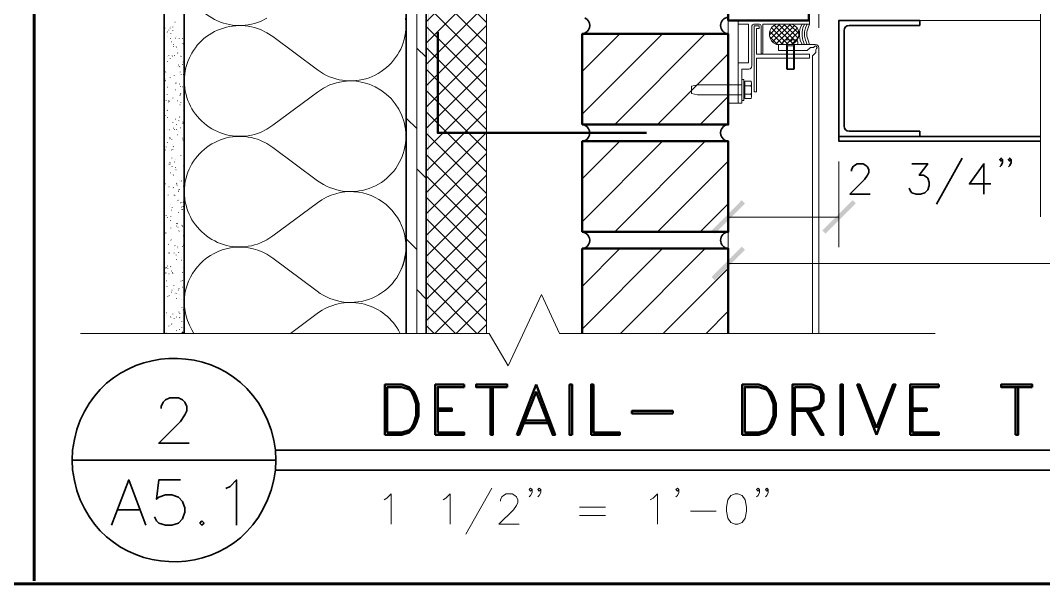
# Model space of a CAD drawing. Header units: inches. Extents: x 5 to 516, y -193 to 129.
# Drawn here: x 22.012 to 26.246, y -170.781 to -168.405 of the extents above; entities that cross this region are included whole.
import ezdxf

# ---------------------------------------------------------------- set-up
doc = ezdxf.new("R2010")
doc.units = ezdxf.units.IN
doc.header["$MEASUREMENT"] = 0
doc.layers.add('PDF7_Geometry', color=7, linetype='Continuous')
doc.layers.add('PDF7_Solid Fills', color=7, linetype='Continuous')

msp = doc.modelspace()

# ---------------------------------------------------------------- hatches: boundary and pattern name
at = {"layer": 'PDF7_Solid Fills', "transparency": 33554559}
for points in [[(23.7002179, -169.7002277), (23.7024401, -169.7002277), (23.70244, -166.3524497), (23.7002179, -166.3524497)], [(25.0102178, -169.1624492), (24.9968845, -169.1491158), (24.8724406, -169.2746719), (24.8857734, -169.2880047)], [(25.3302184, -169.2746725), (25.3435517, -169.2880058), (25.4691068, -169.1624497), (25.455774, -169.1491169)], [(25.0102178, -169.3546715), (24.9968845, -169.3413382), (24.8724406, -169.4668943), (24.8857734, -169.4802271)], [(22.6824408, -169.7002277), (22.6835519, -169.7002277), (22.6891061, -169.7002277), (22.6891061, -169.6980055), (22.6857729, -169.6968944), (22.6824408, -169.6980055)]]:
    msp.add_hatch(color=256, dxfattribs=at).paths.add_polyline_path(points)

# ---------------------------------------------------------------- linework, layer by layer
at = {"layer": 'PDF7_Geometry', "lineweight": 60}
msp.add_lwpolyline([(22.0691052, -170.7246712), (22.0691052, -163.1857816)], dxfattribs=at)
at = {"layer": 'PDF7_Geometry', "lineweight": 35}
for points in [[(22.6068838, -166.3524491), (22.6068838, -169.7002271)], [(22.6902171, -169.7002277), (22.6902171, -166.3524497)], [(23.607996, -166.3524491), (23.607996, -169.7002271)], [(23.6913294, -169.7002277), (23.6913294, -166.3524497)], [(26.2324402, -168.9046728), (25.3991068, -168.9046728), (25.3991068, -168.4046728), (25.7335512, -168.4046728), (25.7335512, -168.4257839)], [(25.4413295, -168.4257819), (25.4335517, -168.426893), (25.4268851, -168.4313375), (25.4224406, -168.4380041), (25.4202184, -168.446893)], [(25.7335523, -168.4257819), (25.4413301, -168.4257819)], [(24.3368847, -168.4602283), (24.3479958, -168.456895)], [(25.4202181, -168.4468933), (25.4202181, -168.8424489)], [(24.3479958, -168.8380061), (24.3368847, -168.8357839)], [(24.9413295, -168.8357822), (24.9302184, -168.8380044)], [(25.4202181, -168.8424486), (25.4224404, -168.8502264), (25.4268848, -168.856893), (25.4335515, -168.8613375), (25.4413293, -168.8635597)], [(25.7335523, -168.8846711), (25.7335523, -168.86356), (25.4413301, -168.86356)], [(24.3368847, -168.9046728), (24.3479958, -168.9024506)], [(24.9302184, -168.9024489), (24.9413295, -168.9046711)], [(26.2324402, -168.8846714), (25.3991068, -168.8846714)], [(25.9091075, -168.9746711), (25.8024408, -169.1646711)], [(26.0757742, -168.9802276), (26.0702186, -168.9868942), (26.0646631, -168.9802276), (26.0702186, -168.974672), (26.0757742, -168.9802276), (26.0757742, -168.9924498), (26.0702186, -169.004672), (26.0646631, -169.0102276)], [(26.1113283, -168.9802276), (26.1057728, -168.9868942), (26.1002172, -168.9802276), (26.1057728, -168.974672), (26.1113283, -168.9802276), (26.1113283, -168.9924498), (26.1057728, -169.004672), (26.1002172, -169.0102276)], [(25.451328, -169.0280045), (25.451328, -169.022449), (25.4568835, -169.0102268), (25.4635502, -169.0046712), (25.4746613, -168.9980045), (25.4991058, -168.9980045), (25.5102169, -169.0046712), (25.5168835, -169.0102268), (25.5224391, -169.022449), (25.5224391, -169.0346712), (25.5168835, -169.0457823), (25.5046613, -169.0635601), (25.4446613, -169.1235601), (25.5279947, -169.1235601)], [(25.701328, -168.9980046), (25.7668836, -168.9980046), (25.731328, -169.0457824), (25.7491058, -169.0457824), (25.7602169, -169.0524491), (25.7668836, -169.0580046), (25.7724391, -169.0757824), (25.7724391, -169.0880046), (25.7668836, -169.1057824), (25.7546613, -169.1180046), (25.7368836, -169.1235602), (25.7191058, -169.1235602), (25.701328, -169.1180046), (25.6946613, -169.111338), (25.6891058, -169.0991157)], [(25.9991073, -169.1235602), (25.9991073, -168.9980046), (25.9391073, -169.081338), (26.0279961, -169.081338)], [(24.3479958, -169.2835617), (24.3368847, -169.2802284)], [(24.3368847, -169.3491173), (24.3479958, -169.3468951)], [(22.5946632, -170.0113375), (22.5946632, -170.0024486), (22.6035521, -169.9846708), (22.612441, -169.9757819), (22.6302187, -169.966893), (22.6657743, -169.966893), (22.6835521, -169.9757819), (22.692441, -169.9846708), (22.7013298, -170.0024486), (22.7013298, -170.0202264), (22.692441, -170.0380042), (22.6746632, -170.0646708), (22.5846632, -170.1546708), (22.7102187, -170.1546708)], [(23.0613275, -170.3068934), (23.0679942, -170.2657823), (23.0691053, -170.2246712), (23.0679942, -170.1835601), (23.0613275, -170.142449)], [(22.2279942, -170.1835601), (22.2257719, -170.2246712), (22.2279942, -170.2657823)], [(23.0679954, -170.1835606), (29.7246624, -170.1835606)], [(23.0691053, -170.2246712), (22.2257719, -170.2246712)], [(22.3891058, -170.4946704), (22.4602169, -170.3068926), (22.531328, -170.4946704)], [(22.6746622, -170.3068946), (22.5846622, -170.3068946), (22.5757733, -170.3868946), (22.5846622, -170.3780057), (22.61244, -170.3691168), (22.6391066, -170.3691168), (22.6657733, -170.3780057), (22.6835511, -170.3957835), (22.69244, -170.4224502), (22.69244, -170.440228), (22.6835511, -170.4680057), (22.6657733, -170.4857835), (22.6391066, -170.4946724), (22.61244, -170.4946724), (22.5846622, -170.4857835), (22.5757733, -170.4768946), (22.5668844, -170.4591168)], [(22.8624402, -170.3424487), (22.880218, -170.3335598), (22.9068847, -170.3068932), (22.9068847, -170.494671)], [(23.0679954, -170.266894), (29.7246624, -170.266894)], [(22.4157714, -170.4313385), (22.5046603, -170.4313385)]]:
    msp.add_lwpolyline(points, dxfattribs=at)
at = {"layer": 'PDF7_Geometry', "lineweight": 15}
for points in [[(23.6102182, -169.7002277), (23.6102182, -166.3524497)], [(23.6524387, -169.7002277), (23.6524387, -166.3524497)], [(23.6902172, -166.3524491), (23.6913283, -169.7002271)], [(23.9413294, -169.7002277), (23.9413294, -166.3524497)], [(26.2335524, -166.7080038), (26.2335524, -167.8524483), (26.100219, -167.9602262), (26.3213301, -168.0624483), (26.2335524, -168.1446706), (26.2335524, -169.2180039)], [(25.3157734, -168.4357826), (25.3157734, -167.8368937)], [(23.6913294, -168.410227), (23.9413294, -168.160227)], [(23.9413294, -168.4135613), (23.6913294, -168.1635613)], [(23.6913294, -168.4991168), (23.9413294, -168.2480056)], [(23.9413294, -168.5024488), (23.6913294, -168.2524488)], [(23.6913294, -168.5868944), (23.9413294, -168.3368944)], [(23.9413294, -168.5902264), (23.6913294, -168.3402264)], [(22.6091082, -168.424672), (22.607997, -168.424672)], [(22.611328, -168.4368948), (22.6102169, -168.4368948)], [(22.6268852, -168.4435612), (22.6268852, -168.4446723)], [(22.6313295, -168.4302262), (22.6313295, -168.4291151)], [(22.6324417, -168.4357826), (22.6313306, -168.4368937)], [(22.6435501, -168.4313384), (22.6435501, -168.4324495)], [(22.6524386, -168.4113369), (22.6513275, -168.4113369)], [(22.6891072, -168.4268941), (22.6891072, -168.425783)], [(23.6913294, -168.6757819), (23.9413294, -168.4257819)], [(23.9413294, -168.6791162), (23.6913294, -168.4291162)], [(25.0968832, -168.4046728), (24.9824388, -168.4046728), (24.9824388, -168.4202283), (25.024661, -168.4202283), (25.024661, -168.5802283), (24.9824388, -168.5802283), (24.9824388, -168.746895), (24.9979943, -168.746895), (24.9979943, -168.606895), (25.0257721, -168.606895), (25.0324388, -168.6046728), (25.0379944, -168.5991172), (25.0391055, -168.5913395), (25.0391055, -168.426895)], [(25.0702175, -168.4202277), (25.0468841, -168.4202277), (25.0413286, -168.4224499), (25.0391064, -168.4268944)], [(25.0968841, -168.4046719), (25.2779952, -168.4046719), (25.2779952, -168.4202274), (25.0846618, -168.4202274), (25.0846618, -168.5391163), (25.0835507, -168.5424497), (25.0802174, -168.5435608), (25.0779952, -168.5424497), (25.0768841, -168.5391163), (25.0768841, -168.4268941), (25.0746618, -168.4213385), (25.0702174, -168.4202274)], [(25.1546632, -168.4202277), (25.1113299, -168.463561)], [(25.1768845, -168.4202277), (25.1157734, -168.4813388)], [(25.1891074, -168.503561), (25.1202185, -168.4346721)], [(25.1991058, -168.4202277), (25.1246614, -168.493561)], [(25.1291067, -168.4257833), (25.1402178, -168.4202277)], [(25.2091066, -168.5013389), (25.1313288, -168.4246722)], [(25.214663, -168.4257819), (25.1379963, -168.5024486)], [(25.2046623, -168.4202277), (25.2157734, -168.4257833), (25.2257734, -168.4357833), (25.231329, -168.4480055), (25.2335512, -168.4613388), (25.231329, -168.4746721), (25.2257734, -168.4868944), (25.2157734, -168.4968944), (25.2046623, -168.503561), (25.1402178, -168.503561)], [(25.1402182, -168.4202277), (25.2046627, -168.4202277)], [(25.2213294, -168.4913382), (25.1491072, -168.4202271)], [(25.2257737, -168.4368948), (25.159107, -168.5035615)], [(25.2302179, -168.4780054), (25.1713291, -168.4202276)], [(25.2335523, -168.4591161), (25.1935523, -168.4202272)], [(25.2468851, -168.503561), (25.2391073, -168.4868944), (25.235774, -168.4702277), (25.235774, -168.4524499), (25.2391073, -168.4357833), (25.2468851, -168.4202277)], [(25.2568835, -168.503561), (25.2502169, -168.4868944), (25.2468835, -168.4702277), (25.2468835, -168.4524499), (25.2502169, -168.4357833), (25.2568835, -168.4202277)], [(25.2679942, -168.503561), (25.2602164, -168.4868944), (25.2568831, -168.4702277), (25.2568831, -168.4524499), (25.2602164, -168.4357833), (25.2679942, -168.4202277)], [(25.2779949, -168.503561), (25.2713282, -168.4868944), (25.2668838, -168.4702277), (25.2668838, -168.4524499), (25.2713282, -168.4357833), (25.2779949, -168.4202277)], [(25.7335523, -168.4046728), (26.2324413, -168.4046728)], [(22.6202166, -168.4535597), (22.6191054, -168.4524486)], [(22.622441, -168.4702268), (22.622441, -168.4691157)], [(22.6335494, -168.4791153), (22.6324382, -168.4791153)], [(22.6346615, -168.4602283), (22.6346615, -168.4591172)], [(22.6424379, -168.4457833), (22.6424379, -168.4446722)], [(22.654663, -168.4780054), (22.6535519, -168.4780054)], [(22.6568829, -168.4691169), (22.6568829, -168.470228)], [(22.6691057, -168.4791153), (22.6691057, -168.4780042)], [(22.6824408, -168.4791153), (22.6824408, -168.4780042)], [(24.3368847, -168.6157821), (24.4924403, -168.4602265)], [(24.3368847, -168.7924495), (24.669107, -168.4602272)], [(24.4713294, -168.8357822), (24.8457738, -168.4602266)], [(25.1668838, -168.503561), (25.1124393, -168.4491166)], [(25.1446625, -168.503561), (25.1124402, -168.4713388)], [(25.2324401, -168.4524497), (25.181329, -168.5035609)], [(25.2313279, -168.4757833), (25.2035501, -168.503561)], [(22.607996, -168.5080053), (22.6068849, -168.5080053)], [(22.6368859, -168.4935603), (22.6357748, -168.4935603)], [(22.6457722, -168.503561), (22.6446611, -168.503561)], [(22.6457722, -168.5124496), (22.6457722, -168.5113385)], [(22.6579951, -168.5135595), (22.656884, -168.5146706)], [(22.6613294, -168.5268946), (22.6613294, -168.5257834)], [(22.6857728, -168.5002267), (22.6846617, -168.5013378)], [(22.6891072, -168.5113374), (22.6891072, -168.5102263)], [(23.6913294, -168.5568945), (23.6524405, -168.5191167)], [(23.6913294, -168.7635595), (23.9413294, -168.5135595)], [(23.9413294, -168.7680038), (23.6913294, -168.5168927)], [(25.1491067, -168.503561), (25.1491067, -168.5291166)], [(25.3002185, -168.503561), (25.1491074, -168.503561)], [(25.214663, -168.5091152), (25.1824408, -168.5091152)], [(25.1857743, -168.6080055), (25.1857743, -168.5091166), (25.182441, -168.503561), (25.182441, -168.6046722), (25.1857743, -168.6080055), (25.2113299, -168.6080055), (25.2146632, -168.6046722), (25.2146632, -168.503561)], [(25.214663, -168.503561), (25.2113297, -168.5091166), (25.2113297, -168.6080055)], [(25.2679959, -168.5291161), (25.2813292, -168.5168938), (25.2935515, -168.5168938), (25.2979959, -168.5124494)], [(25.2902178, -169.700227), (25.2902178, -168.551338), (25.3035511, -168.5380047), (25.3035511, -168.5257824)], [(25.3035516, -168.5257825), (25.3068849, -168.5213381), (25.3091071, -168.5168936), (25.3068849, -168.5124492), (25.3024404, -168.510227), (25.297996, -168.5124492)], [(25.3157734, -169.7002271), (25.3157734, -168.519116), (25.3146623, -168.5113382), (25.3079956, -168.5057826), (25.3002179, -168.5035604)], [(22.6213288, -168.5546723), (22.6202176, -168.5546723)], [(22.6268852, -168.551338), (22.6257741, -168.5502269)], [(22.6324417, -168.5635609), (22.6313306, -168.5624498)], [(22.6413302, -168.551338), (22.6402191, -168.5524491)], [(22.6502187, -168.5491159), (22.6502187, -168.5480048)], [(22.6635515, -168.5402273), (22.6624404, -168.5391162)], [(22.6768843, -168.5524502), (22.6757732, -168.5535613)], [(24.6479945, -168.8357822), (24.9413279, -168.5424488)], [(25.2679942, -168.5291167), (25.1491053, -168.5291167)], [(22.6213288, -168.5757837), (22.6202176, -168.5746726)], [(22.6602172, -168.5957829), (22.6602172, -168.5946718)], [(22.6646615, -168.5957829), (22.6646615, -168.5946718)], [(22.6668836, -168.5880043), (22.6657725, -168.5891154)], [(22.6713279, -168.5957829), (22.6702167, -168.596894)], [(22.6835507, -168.5868944), (22.6824396, -168.5857833)], [(22.6857728, -168.5757837), (22.6857728, -168.5768948)], [(22.6891072, -168.5957829), (22.6891072, -168.5946718)], [(22.6902171, -168.5913386), (22.6902171, -168.5902275)], [(23.6913294, -168.8524493), (23.9413294, -168.6024493)], [(23.9413294, -168.8557814), (23.6913294, -168.6057814)], [(25.214663, -168.6046714), (25.1824408, -168.6046714)], [(22.6124402, -168.6524484), (22.6113291, -168.6535595)], [(22.6135524, -168.6180042), (22.6124413, -168.6191153)], [(22.6135524, -168.6468942), (22.6135524, -168.6457831)], [(22.6313295, -168.6402278), (22.6313295, -168.6391167)], [(22.6479943, -168.6313393), (22.6479943, -168.6324504)], [(22.67355, -168.6191164), (22.67355, -168.6180053)], [(22.6779965, -168.628005), (22.6779965, -168.6268938)], [(22.686885, -168.628005), (22.6857739, -168.628005)], [(23.6102182, -168.6435599), (23.607996, -168.6402265)], [(25.0091056, -168.674672), (25.0091056, -168.6557831), (25.0357723, -168.6557831)], [(25.0357735, -168.674672), (25.0379957, -168.6657831), (25.0357735, -168.6557831)], [(22.6091082, -168.6735598), (22.6091082, -168.6724487)], [(22.6102158, -168.6591171), (22.6102158, -168.6580059)], [(22.622441, -168.6813384), (22.6213298, -168.6802273)], [(22.654663, -168.6646713), (22.6535519, -168.6646713)], [(22.654663, -168.6913391), (22.6535519, -168.6913391)], [(22.6568829, -168.6646713), (22.6568829, -168.6635601)], [(22.6702179, -168.6668934), (22.6702179, -168.6680045)], [(22.6746622, -168.6780041), (22.6746622, -168.6768929)], [(22.6846606, -168.6791162), (22.6835495, -168.6791162)], [(22.6891072, -168.6724499), (22.6879961, -168.6713387)], [(22.6891072, -168.6802262), (22.6891072, -168.6791151)], [(22.6902171, -168.674672), (22.6902171, -168.6735609)], [(23.2657736, -168.6846706), (23.2413292, -168.7013373), (23.0568847, -168.838004)], [(23.6913294, -168.9402269), (23.9413294, -168.6902269)], [(23.9413294, -168.9446712), (23.6913294, -168.6946712)], [(24.997995, -168.6713377), (24.8135505, -168.6713377), (24.7891061, -168.6768932), (24.7891061, -168.7068932), (24.8135505, -168.7124488), (24.997995, -168.7124488)], [(25.0091056, -168.721339), (25.0057723, -168.721339), (25.0057723, -168.6635612), (25.0091056, -168.6635612)], [(25.0091056, -168.7102284), (25.0091056, -168.6746728), (25.0357723, -168.6746728), (25.0379945, -168.6857839)], [(25.0379956, -168.6657835), (25.0379956, -168.7191168)], [(22.6146601, -168.7368939), (22.6146601, -168.7357828)], [(22.6191044, -168.7102284), (22.6191044, -168.7113395)], [(22.6268852, -168.7346718), (22.6257741, -168.7357829)], [(22.6279974, -168.740226), (22.6279974, -168.7413371)], [(22.6424379, -168.7257833), (22.6424379, -168.7246722)], [(22.6624393, -168.7380061), (22.6613282, -168.7380061)], [(22.67355, -168.7135604), (22.6724389, -168.7124493)], [(22.6757721, -168.706894), (22.674661, -168.7080051)], [(22.6746622, -168.7135604), (22.6746622, -168.7124493)], [(24.8246619, -168.8357822), (24.9413286, -168.7191155)], [(25.0091056, -168.7280054), (25.0091056, -168.7102276), (25.0357723, -168.7102276)], [(25.0091068, -168.7280054), (25.0357735, -168.7280054), (25.0379957, -168.7191165), (25.0357735, -168.7102276)], [(25.0357735, -168.7102284), (25.0379957, -168.6991172)], [(22.607996, -168.7746724), (22.6068849, -168.7746724)], [(22.6157723, -168.7757824), (22.6146612, -168.7757824)], [(22.6213288, -168.7768946), (22.6202176, -168.7757835)], [(22.6213288, -168.7713381), (22.6213288, -168.7724492)], [(22.6246608, -168.7424504), (22.6246608, -168.7413393)], [(22.67355, -168.7535611), (22.6724389, -168.7535611)], [(22.6757721, -168.7457825), (22.6757721, -168.7446714)], [(22.687995, -168.7791167), (22.6868839, -168.7780056)], [(22.6902171, -168.7580053), (22.689106, -168.7580053)], [(22.6902171, -168.7613374), (22.689106, -168.7602263)], [(22.6891072, -168.7635595), (22.6891072, -168.7624484)], [(23.6913294, -169.0291167), (23.9413294, -168.7791167)], [(23.9413294, -169.0324488), (23.6913294, -168.7824488)], [(22.611328, -168.798006), (22.611328, -168.7968948)], [(22.622441, -168.8057823), (22.6213298, -168.8057823)], [(22.654663, -168.8135609), (22.6535519, -168.8135609)], [(22.6679958, -168.8191151), (22.6679958, -168.8202262)], [(22.6713279, -168.8046724), (22.6702167, -168.8035612)], [(22.6846606, -168.8257837), (22.6846606, -168.8246726)], [(23.6524387, -168.8524493), (23.6102165, -168.8102271)], [(22.622441, -168.8580058), (22.622441, -168.8568947)], [(22.6291051, -168.8580058), (22.627994, -168.8580058)], [(22.6424379, -168.8268937), (22.6424379, -168.8257826)], [(22.6457722, -168.8502272), (22.6446611, -168.8502272)], [(22.6502187, -168.8557814), (22.6502187, -168.8568925)], [(22.6579951, -168.8357822), (22.6579951, -168.8346711)], [(22.6579951, -168.8557814), (22.6579951, -168.8546703)], [(22.6657737, -168.86356), (22.6657737, -168.8624489)], [(22.6746622, -168.8491173), (22.6735511, -168.8491173)], [(22.6857728, -168.8313379), (22.6846617, -168.8302268)], [(22.6891072, -168.8413387), (22.6879961, -168.8413387)], [(22.6891072, -168.8480051), (22.6891072, -168.8468939)], [(22.6302173, -168.8902278), (22.6302173, -168.8891167)], [(22.6313295, -168.8946721), (22.6302184, -168.893561)], [(22.6391058, -168.8980042), (22.6391058, -168.8991153)], [(22.6635515, -168.878005), (22.6624404, -168.878005)], [(22.6824408, -168.89245), (22.6813297, -168.89245)], [(22.6846606, -168.9002263), (22.6846606, -168.8991152)], [(23.6913294, -169.1180043), (23.9413294, -168.8680042)], [(23.9413294, -169.1213386), (23.6913294, -168.8713386)], [(24.3368847, -169.0602266), (24.4924403, -168.904671)], [(24.3368847, -169.2380062), (24.669107, -168.9046728)], [(24.4713294, -169.2802267), (24.8457738, -168.9046711)], [(22.6124402, -168.9413391), (22.6124402, -168.940228)], [(22.6157723, -168.9280041), (22.6157723, -168.9291152)], [(22.6213288, -168.911337), (22.6213288, -168.9102258)], [(22.6368859, -168.9413391), (22.6368859, -168.940228)], [(22.6424379, -168.9402269), (22.6424379, -168.9391158)], [(22.6435501, -168.9180056), (22.642439, -168.9180056)], [(22.6457722, -168.9280041), (22.6446611, -168.926893)], [(22.687995, -168.924672), (22.6868839, -168.924672)], [(22.6891072, -168.9324506), (22.6891072, -168.9313395)], [(22.6102158, -168.9768932), (22.6102158, -168.9780043)], [(22.6313295, -168.9924504), (22.6302184, -168.9935615)], [(22.6391058, -168.9746711), (22.6391058, -168.97356)], [(22.6502187, -168.9913382), (22.6502187, -168.9902271)], [(22.6557729, -168.9802276), (22.6546618, -168.9802276)], [(22.6757721, -168.9646726), (22.6757721, -168.9635615)], [(22.687995, -168.9702268), (22.6868839, -168.9713379)], [(23.6913294, -169.2057819), (23.9413294, -168.9557819)], [(23.9413294, -169.2102284), (23.6913294, -168.9591173)], [(24.6479945, -169.2802267), (24.9413279, -168.9868933)], [(24.9413295, -169.3435618), (24.9413295, -168.9880062), (24.9413295, -169.535784)], [(25.3991068, -168.9880062), (25.3991068, -169.3435618)], [(22.6157723, -169.0057832), (22.6157723, -169.0046721)], [(22.6279974, -169.0002268), (22.6268863, -168.9991156)], [(22.6313295, -169.0002268), (22.6302184, -169.0002268)], [(22.6335494, -169.0357831), (22.6324382, -169.0357831)], [(22.640218, -169.0091153), (22.6391069, -169.0091153)], [(22.6413302, -169.0113374), (22.6413302, -169.0102263)], [(22.6513287, -169.0235603), (22.6513287, -169.0224492)], [(22.654663, -169.0135595), (22.6535519, -169.0135595)], [(22.6568829, -169.0224481), (22.6557718, -169.0224481)], [(22.686885, -169.0080053), (22.686885, -169.0068942)], [(22.6891072, -169.0068931), (22.6879961, -169.0068931)], [(22.6891072, -169.0168939), (22.6891072, -169.0157828)], [(23.6913294, -169.0580044), (23.6524405, -169.0191156)], [(22.6457722, -169.0435617), (22.6446611, -169.0446728)], [(22.6591073, -169.0780036), (22.6579961, -169.0791147)], [(22.6724401, -169.065783), (22.6713289, -169.065783)], [(22.6791064, -169.0702273), (22.6779953, -169.0691162)], [(23.6913294, -169.2946717), (23.9413294, -169.0446717)], [(23.9413294, -169.298006), (23.6913294, -169.048006)], [(22.6124402, -169.081338), (22.6113291, -169.081338)], [(22.6279974, -169.0935608), (22.6268863, -169.0935608)], [(22.6457722, -169.0980051), (22.6446611, -169.096894)], [(22.6602172, -169.0857822), (22.6591061, -169.0868933)], [(22.6657737, -169.1068936), (22.6657737, -169.1057825)], [(22.6657737, -169.1124501), (22.6657737, -169.111339)], [(22.6702179, -169.1046715), (22.6691068, -169.1046715)], [(22.686885, -169.0913387), (22.6857739, -169.0913387)], [(22.6891072, -169.1013371), (22.6891072, -169.100226)], [(22.6235486, -169.128005), (22.6235486, -169.1268939)], [(22.6491065, -169.128005), (22.6491065, -169.1268939)], [(22.6513287, -169.1291149), (22.6513287, -169.1280038)], [(22.6646615, -169.1502263), (22.6635503, -169.1491152)], [(22.6757721, -169.1591171), (22.674661, -169.1602282)], [(22.6802164, -169.1568927), (22.6802164, -169.1580038)], [(22.686885, -169.1568927), (22.6857739, -169.1568927)], [(23.2413287, -169.1591168), (23.0568843, -169.2968946)], [(23.6102182, -169.1435599), (23.607996, -169.1413377)], [(23.6913294, -169.3824493), (23.9413294, -169.1324493)], [(23.9413294, -169.3868935), (23.6913294, -169.1368935)], [(24.8246619, -169.2802267), (24.9413286, -169.16356)], [(22.6068838, -169.1857827), (22.6068838, -169.1846716)], [(22.6291051, -169.1768942), (22.6291051, -169.175783)], [(22.6313295, -169.1646713), (22.6313295, -169.1657824)], [(22.6368859, -169.1902269), (22.6357748, -169.1902269)], [(22.640218, -169.1802262), (22.640218, -169.1791151)], [(22.6657737, -169.2013376), (22.6657737, -169.2002265)], [(22.6802164, -169.1780041), (22.6791053, -169.1780041)], [(22.6802164, -169.1891148), (22.6802164, -169.1880036)], [(22.6835507, -169.1868949), (22.6835507, -169.1857838)], [(22.6857728, -169.174672), (22.6846617, -169.174672)], [(22.6891072, -169.1846705), (22.6891072, -169.1835594)], [(22.6157723, -169.2113383), (22.6157723, -169.2124494)], [(22.6213288, -169.2213391), (22.6213288, -169.2202279)], [(22.6335494, -169.2324497), (22.6324382, -169.2324497)], [(22.6346615, -169.2157826), (22.6346615, -169.2146715)], [(22.6579951, -169.2457825), (22.6579951, -169.2468936)], [(22.6624393, -169.2468947), (22.6613282, -169.2457836)], [(23.6913294, -169.4713391), (23.9413294, -169.2213391)], [(23.9413294, -169.4746711), (23.6913294, -169.2246711)], [(24.9413295, -169.2191169), (25.3991073, -169.2191169)], [(22.607996, -169.2680038), (22.6068849, -169.2680038)], [(22.6135524, -169.2857831), (22.6124413, -169.2857831)], [(22.6146601, -169.283561), (22.613549, -169.283561)], [(22.6346615, -169.2646718), (22.6346615, -169.2635606)], [(22.6579951, -169.2557832), (22.6579951, -169.2546721)], [(22.6646615, -169.2602275), (22.6635503, -169.2602275)], [(22.6691057, -169.2757824), (22.6679946, -169.2768935)], [(22.6802164, -169.2735603), (22.6802164, -169.2724492)], [(22.6813286, -169.2524489), (22.6802175, -169.25356)], [(22.6846606, -169.2580054), (22.6835495, -169.2580054)], [(22.6891072, -169.269116), (22.6891072, -169.2680049)], [(22.6891072, -169.2802267), (22.6891072, -169.2791156)], [(22.607996, -169.3102266), (22.6068849, -169.3091155)], [(22.607996, -169.2946717), (22.607996, -169.2957828)], [(22.6246608, -169.3324502), (22.6246608, -169.3313391)], [(22.6357737, -169.3146709), (22.6346626, -169.3135597)], [(22.686885, -169.2968938), (22.6857739, -169.2968938)], [(23.6524387, -169.3524494), (23.6102165, -169.3102271)], [(23.6913294, -169.5602266), (23.9413294, -169.3091155)], [(23.9413294, -169.5635609), (23.6913294, -169.3135609)], [(22.607996, -169.3624501), (22.607996, -169.361339)], [(22.6279974, -169.3657822), (22.6268863, -169.3657822)], [(22.6279974, -169.3691165), (22.6279974, -169.3680054)], [(22.6491065, -169.3424486), (22.6491065, -169.3413375)], [(22.6491065, -169.3680043), (22.6491065, -169.3668932)], [(22.6524386, -169.3357822), (22.6513275, -169.3357822)], [(22.6513287, -169.3524494), (22.6513287, -169.3535605)], [(22.6568829, -169.3757829), (22.6568829, -169.3746718)], [(22.6624393, -169.3435608), (22.6624393, -169.3424497)], [(22.6624393, -169.3468929), (22.6624393, -169.348004)], [(22.6679958, -169.3646722), (22.6668847, -169.3657833)], [(22.6724401, -169.36356), (22.6713289, -169.36356)], [(22.6835507, -169.3413387), (22.6835507, -169.3402276)], [(22.686885, -169.3346723), (22.6857739, -169.3346723)], [(22.6891072, -169.3535616), (22.6891072, -169.3524504)], [(24.3368847, -169.5057833), (24.4924403, -169.3491166)], [(24.3368847, -169.6824507), (24.669107, -169.3491173)], [(24.4946629, -169.7002277), (24.845774, -169.3491166)], [(22.6102158, -169.4080049), (22.6091047, -169.4068938)], [(22.6579951, -169.3946721), (22.656884, -169.3946721)], [(22.6779965, -169.3880057), (22.6768854, -169.3868946)], [(22.6791064, -169.3968943), (22.6779953, -169.3968943)], [(23.6913294, -169.6480042), (23.9413294, -169.3980042)], [(23.9413294, -169.6513385), (23.6913294, -169.4013385)], [(30.4579948, -169.411337), (24.9413278, -169.411337)], [(22.611328, -169.4502277), (22.6102169, -169.4513388)], [(22.6135524, -169.4291163), (22.6124413, -169.4302274)], [(22.6146601, -169.4502277), (22.613549, -169.4491166)], [(22.6179967, -169.4268942), (22.6168856, -169.4268942)], [(22.6213288, -169.4202278), (22.6202176, -169.4213389)], [(22.622441, -169.4313384), (22.622441, -169.4324495)], [(22.6279974, -169.4535598), (22.6268863, -169.4535598)], [(22.6346615, -169.424672), (22.6335504, -169.4235609)], [(22.6368859, -169.4424491), (22.6368859, -169.441338)], [(22.6413302, -169.4480056), (22.6413302, -169.4468944)], [(22.6424379, -169.4524498), (22.6424379, -169.4513387)], [(22.6835507, -169.425782), (22.6824396, -169.425782)], [(22.6824408, -169.4491155), (22.6824408, -169.4480044)], [(22.6902171, -169.440227), (22.689106, -169.440227)], [(22.6891072, -169.4380048), (22.6891072, -169.4368937)], [(22.6902171, -169.4213377), (22.6902171, -169.4224488)], [(23.5679954, -169.4713391), (23.583551, -169.4446724)], [(24.6724402, -169.7002277), (24.9413291, -169.4313388)], [(22.6179967, -169.4824497), (22.6168856, -169.4824497)], [(22.6468844, -169.501339), (22.6468844, -169.5002279)], [(22.6768843, -169.4835597), (22.6757732, -169.4846708)], [(22.6824408, -169.4813375), (22.6813297, -169.4813375)], [(23.9013288, -169.7002277), (23.6913288, -169.4902277)], [(23.7268835, -169.7002277), (23.941328, -169.4868944)], [(22.2602176, -169.7013376), (23.9524399, -169.7013376), (24.0302178, -169.834671), (24.1679955, -169.5391154), (24.2435511, -169.7013376), (25.7968845, -169.7013376)], [(22.6191044, -169.5057833), (22.6179933, -169.5057833)], [(22.6279974, -169.5446717), (22.6279974, -169.5435606)], [(22.6391058, -169.5291168), (22.6379947, -169.5291168)], [(22.640218, -169.5213382), (22.6391069, -169.5213382)], [(22.6457722, -169.5135596), (22.6457722, -169.5124485)], [(22.6502187, -169.5357832), (22.6502187, -169.5346721)], [(22.6557729, -169.5302267), (22.6546618, -169.5302267)], [(22.6568829, -169.534671), (22.6568829, -169.5335599)], [(22.6657737, -169.5213382), (22.6657737, -169.5202271)], [(22.6691057, -169.5146718), (22.6679946, -169.5146718)], [(22.6724401, -169.5402274), (22.6713289, -169.5402274)], [(22.6824408, -169.5091153), (22.6813297, -169.5091153)], [(22.6891072, -169.5224481), (22.6891072, -169.521337)], [(23.6913294, -169.5580045), (23.6524405, -169.5191156)], [(22.622441, -169.548006), (22.622441, -169.5491171)], [(22.6579951, -169.5546724), (22.6579951, -169.5557835)], [(22.6779965, -169.5602266), (22.6768854, -169.5602266)], [(22.6891072, -169.5746716), (22.6891072, -169.5735605)], [(23.812439, -169.7002277), (23.6913278, -169.5791166)], [(23.8146611, -169.7002277), (23.9413278, -169.5746721)], [(22.607996, -169.6080058), (22.607996, -169.609117)], [(22.6157723, -169.628005), (22.6157723, -169.6268939)], [(22.6168845, -169.6157822), (22.6157734, -169.6146711)], [(22.6435501, -169.6191165), (22.642439, -169.6202276)], [(22.6668836, -169.6080058), (22.6657725, -169.6080058)], [(22.6691057, -169.6124501), (22.6679946, -169.6124501)], [(22.6713279, -169.6180043), (22.6713279, -169.6168932)], [(22.6813286, -169.5924487), (22.6802175, -169.5924487)], [(22.6857728, -169.6024494), (22.6857728, -169.6035605)], [(22.686885, -169.6024494), (22.6857739, -169.6024494)], [(22.6891072, -169.6057815), (22.6891072, -169.6046703)], [(24.8491076, -169.7002277), (24.9413298, -169.6080055)], [(22.6268852, -169.6691156), (22.6257741, -169.6702267)], [(22.6313295, -169.6668935), (22.6313295, -169.6680046)], [(22.6346615, -169.6313394), (22.6335504, -169.6324505)], [(22.6391058, -169.6624492), (22.6379947, -169.6613381)], [(22.6479943, -169.6380058), (22.6479943, -169.6368946)], [(22.6579951, -169.6324493), (22.6579951, -169.6313382)], [(22.6713279, -169.6357836), (22.6702167, -169.6346725)], [(22.6802164, -169.6513385), (22.6802164, -169.6502274)], [(23.6102182, -169.6446722), (23.607996, -169.6413388)], [(23.7246614, -169.7002277), (23.691328, -169.6668944)], [(23.9035509, -169.7002277), (23.9413287, -169.663561)], [(22.6146601, -169.6980056), (22.6146601, -169.6991167)], [(22.6591073, -169.6880049), (22.6579961, -169.6880049)], [(22.6713279, -169.6846705), (22.6702167, -169.6846705)], [(22.6802164, -169.675782), (22.6802164, -169.6746709)], [(22.6824408, -169.6946713), (22.6824408, -169.6935601)], [(22.686885, -169.6957834), (22.686885, -169.6968946)], [(22.6891072, -169.690227), (22.6891072, -169.6891159)], [(22.7213291, -169.6857824), (22.730218, -169.7002268)], [(23.9635507, -170.3413388), (23.8557729, -170.5313388)], [(24.1302174, -170.346893), (24.1235507, -170.3535596), (24.1179952, -170.346893), (24.1235507, -170.3413374), (24.1302174, -170.346893), (24.1302174, -170.3591152), (24.1235507, -170.3713374), (24.1179952, -170.376893)], [(24.1657738, -170.346893), (24.1591071, -170.3535596), (24.1535516, -170.346893), (24.1591071, -170.3413374), (24.1657738, -170.346893), (24.1657738, -170.3591152), (24.1591071, -170.3713374), (24.1535516, -170.376893)], [(24.7368843, -170.346893), (24.7313287, -170.3535596), (24.7246621, -170.346893), (24.7313287, -170.3413374), (24.7368843, -170.346893), (24.7368843, -170.3591152), (24.7313287, -170.3713374), (24.7246621, -170.376893)], [(25.0702177, -170.346893), (25.0646621, -170.3535596), (25.0579954, -170.346893), (25.0646621, -170.3413374), (25.0702177, -170.346893), (25.0702177, -170.3591152), (25.0646621, -170.3713374), (25.0579954, -170.376893)], [(25.105774, -170.346893), (25.1002185, -170.3535596), (25.0946629, -170.346893), (25.1002185, -170.3413374), (25.105774, -170.346893), (25.105774, -170.3591152), (25.1002185, -170.3713374), (25.0946629, -170.376893)], [(23.5168841, -170.3891158), (23.5291063, -170.3824491), (23.5468841, -170.3646713), (23.5468841, -170.4902269)], [(23.7613299, -170.3891158), (23.772441, -170.3824491), (23.7902188, -170.3646713), (23.7902188, -170.4902269)], [(23.9991071, -170.3946722), (23.9991071, -170.3891167), (24.0046627, -170.3768944), (24.0113293, -170.3713389), (24.0224404, -170.3646722), (24.0468849, -170.3646722), (24.057996, -170.3713389), (24.0646627, -170.3768944), (24.0702182, -170.3891167), (24.0702182, -170.4002278), (24.0646627, -170.41245), (24.0524404, -170.4302278), (23.9924404, -170.4902278), (24.0757738, -170.4902278)], [(24.6179946, -170.3891158), (24.6302168, -170.3824491), (24.6479946, -170.3646713), (24.6479946, -170.4902269)], [(24.3257741, -170.4191157), (24.4335518, -170.4191157)], [(24.3257741, -170.454672), (24.4335518, -170.454672)], [(24.7846613, -170.436895), (24.8913279, -170.436895)]]:
    msp.add_lwpolyline(points, dxfattribs=at)
at = {"layer": 'PDF7_Geometry', "lineweight": 50}
for points in [[(25.2746628, -168.3835617), (25.2746628, -168.4046728), (25.2746628, -167.0713393), (24.9413295, -167.0713393), (24.9413295, -168.4046728), (25.2746628, -168.4046728)], [(24.6035519, -168.8702264), (23.7391073, -168.8702264), (23.7391073, -168.4535597)], [(24.3368847, -169.7002277), (24.3368847, -169.3491166)], [(24.3368847, -169.3491173), (24.9413292, -169.3491173), (24.9413292, -169.7002284)], [(23.8479945, -169.9124492), (23.7291056, -169.9124492), (23.7291056, -170.120227)], [(23.8479953, -169.91245), (23.8479953, -169.92245), (23.7391064, -169.92245), (23.7391064, -170.1102277)], [(23.9568843, -169.92245), (23.9568843, -170.1202277)], [(23.9668851, -169.92245), (23.9668851, -170.1202277), (23.9568851, -170.1202277)], [(24.1457723, -169.9124491), (24.2246612, -170.1202269), (24.2146612, -170.1202269), (24.1457723, -169.9424491), (24.0757723, -170.1202269), (24.0668834, -170.1202269)], [(24.1457723, -169.9124492), (24.0668834, -170.120227)], [(25.2168844, -170.0213381), (25.2868844, -170.0213381), (25.3168844, -170.0113381), (25.3257733, -170.0013381), (25.3357733, -169.9813381), (25.3357733, -169.9524492), (25.3257733, -169.9324492), (25.3168844, -169.9224492), (25.2868844, -169.9124492), (25.2068844, -169.9124492), (25.2068844, -170.120227)], [(25.2168852, -170.0113388), (25.2868852, -170.0113388), (25.3168852, -170.0013388), (25.3257741, -169.9813388), (25.3257741, -169.95245), (25.3168852, -169.93245), (25.2868852, -169.92245), (25.2168852, -169.92245), (25.2168852, -170.1202277), (25.2068852, -170.1202277)], [(25.5546628, -170.1202265), (25.4746628, -169.9124487), (25.4846628, -169.9124487), (25.5546628, -170.0913376)], [(25.554663, -170.120227), (25.6335519, -169.9124492), (25.6235519, -169.9124492), (25.554663, -170.0913381)], [(25.8124406, -169.9124492), (25.6935517, -169.9124492), (25.6935517, -170.120227)], [(25.812439, -169.91245), (25.812439, -169.92245), (25.7035501, -169.92245), (25.7035501, -170.1102277)], [(26.1302176, -169.92245), (26.1302176, -170.1202277)], [(26.1402183, -169.92245), (26.1402183, -170.1202277), (26.1302183, -170.1202277)], [(23.7391064, -170.0113375), (23.7979952, -170.0113375), (23.7979952, -170.0213375), (23.7391064, -170.0213375)], [(25.2668843, -170.0213382), (25.3257731, -170.1202271), (25.3357731, -170.1202271), (25.2768843, -170.0213382)], [(25.7035501, -170.0113375), (25.762439, -170.0113375), (25.762439, -170.0213375), (25.7035501, -170.0213375)], [(24.0857725, -170.0713396), (24.2057725, -170.0713396)], [(24.0957732, -170.0613389), (24.1957732, -170.0613389)], [(23.7391064, -170.110228), (23.8479953, -170.110228), (23.8479953, -170.120228), (23.7291064, -170.120228)], [(25.7035501, -170.110228), (25.812439, -170.110228), (25.812439, -170.120228), (25.6935501, -170.120228)]]:
    msp.add_lwpolyline(points, dxfattribs=at)
at = {"layer": 'PDF7_Geometry', "lineweight": 15}
for points in [[(22.6924402, -168.2257817, 0.491463766), (23.0057736, -168.4091151), (23.0324403, -168.3957817)], [(23.6057736, -168.3957834), (23.6079959, -168.4257834), (23.6057736, -168.4557834, -0.528546175), (23.2657736, -168.6257835), (23.2413292, -168.6091168), (23.0568847, -168.471339), (23.0324403, -168.4557834), (23.0057736, -168.4424501, 0.491430733), (22.6924402, -168.6257835), (22.690218, -168.6546723), (22.6924402, -168.6846723, 0.488685452), (23.0057736, -168.8680057), (23.0324403, -168.8546724), (23.0568847, -168.8380057)], [(23.0568847, -169.2968929), (23.0324403, -169.3135596), (23.0057736, -169.3257818, -0.48937582), (22.6924402, -169.1435596), (22.690218, -169.1135596), (22.6924402, -169.0835595, -0.489375866), (23.0057736, -168.9013373), (23.0324403, -168.9135595), (23.0568847, -168.9302262), (23.2413292, -169.068004), (23.2657736, -169.0835595, 0.53351317), (23.6057736, -168.9135595), (23.6079959, -168.8846706), (23.6057736, -168.8546706)], [(23.6079959, -169.342449), (23.6057736, -169.372449, -0.575274179), (23.2402181, -169.5257823), (23.0568847, -169.3891157), (23.0324403, -169.372449)], [(23.5835503, -169.7002277), (23.5768837, -169.6868944, 0.448930904), (23.240217, -169.6180055), (23.130217, -169.7002277)]]:
    msp.add_lwpolyline(points, format="xyb", dxfattribs=at)
for points in [[(24.9413295, -168.7468947), (24.9413295, -168.4046724), (24.9824406, -168.4046724), (24.9824406, -168.7468947)], [(25.0691055, -168.4268941), (25.0479944, -168.4268941), (25.0479944, -168.7002275), (25.0579944, -168.7002275), (25.0579944, -168.5602274), (25.2779944, -168.5602274), (25.2779944, -168.5446719), (25.0579944, -168.5446719), (25.0579944, -168.4380052), (25.0691055, -168.4380052)], [(25.1668838, -168.503561), (25.229106, -168.503561), (25.229106, -168.4946721), (25.2279949, -168.4902277), (25.2246616, -168.4857833), (25.219106, -168.4846721), (25.2024394, -168.4846721), (25.2024394, -168.4891166), (25.1946616, -168.4891166), (25.1946616, -168.4846721), (25.1779949, -168.4846721), (25.1724393, -168.4857833), (25.169106, -168.4902277), (25.1668838, -168.4946721)], [(24.997995, -168.735783), (24.997995, -168.6491163), (25.0057728, -168.6491163), (25.0057728, -168.735783)], [(24.9691073, -170.3646723), (24.9513295, -170.371339), (24.9391073, -170.3891167), (24.9335517, -170.4191167), (24.9335517, -170.4368945), (24.9391073, -170.4657834), (24.9513295, -170.4835612), (24.9691073, -170.4902279), (24.9813295, -170.4902279), (24.9991073, -170.4835612), (25.0113295, -170.4657834), (25.016885, -170.4368945), (25.016885, -170.4191167), (25.0113295, -170.3891167), (24.9991073, -170.371339), (24.9813295, -170.3646723)]]:
    msp.add_lwpolyline(points, close=True, dxfattribs=at)
at = {"layer": 'PDF7_Geometry', "lineweight": 50}
for points in [[(24.3368847, -168.8357839), (24.3368847, -168.4602283), (24.9413292, -168.4602283), (24.9413292, -168.8357839)], [(24.3368847, -169.2802284), (24.3368847, -168.9046728), (24.9413292, -168.9046728), (24.9413292, -169.2802284)], [(22.6857728, -169.6968934), (22.6824395, -169.6980045), (22.6857728, -169.6968934)], [(23.5202184, -170.120227), (23.5902184, -170.120227), (23.6202184, -170.110227), (23.6402185, -170.0913381), (23.6502185, -170.0713381), (23.6591073, -170.0413381), (23.6591073, -169.9913381), (23.6502185, -169.9624492), (23.6402185, -169.9424492), (23.6202184, -169.9224492), (23.5902184, -169.9124492), (23.5202184, -169.9124492)], [(23.5302169, -170.1102277), (23.5902169, -170.1102277), (23.6202169, -170.1013389), (23.6302169, -170.0913389), (23.6402169, -170.0713389), (23.6502169, -170.0413388), (23.6502169, -169.9913388), (23.6402169, -169.96245), (23.6302169, -169.94245), (23.6202169, -169.93245), (23.5902169, -169.92245), (23.5302169, -169.92245)], [(24.0268833, -169.9224492), (23.8979944, -169.9224492), (23.8979944, -169.9124492), (24.0268833, -169.9124492)], [(24.2946612, -170.120227), (24.2946612, -169.9124492), (24.2846612, -169.9124492), (24.2846612, -170.120227)], [(24.373551, -170.1202265), (24.373551, -169.9124487), (24.383551, -169.9124487), (24.383551, -170.1102265), (24.4924399, -170.1102265), (24.4924399, -170.1202265)], [(24.9991072, -170.120227), (25.0679961, -170.120227), (25.0979961, -170.110227), (25.1179961, -170.0913381), (25.1279961, -170.0713381), (25.1379961, -170.0413381), (25.1379961, -169.9913381), (25.1279961, -169.9624492), (25.1179961, -169.9424492), (25.0979961, -169.9224492), (25.0679961, -169.9124492), (24.9991072, -169.9124492)], [(25.0091056, -170.1102277), (25.0679945, -170.1102277), (25.0979945, -170.1013389), (25.1079945, -170.0913389), (25.1179945, -170.0713389), (25.1279945, -170.0413388), (25.1279945, -169.9913388), (25.1179945, -169.96245), (25.1079945, -169.94245), (25.0979945, -169.93245), (25.0679945, -169.92245), (25.0091056, -169.92245)], [(25.4157732, -170.120227), (25.4157732, -169.9124492), (25.4057732, -169.9124492), (25.4057732, -170.120227)], [(26.1991066, -169.9224492), (26.0702177, -169.9224492), (26.0702177, -169.9124492), (26.1991066, -169.9124492)], [(24.7113287, -170.0313382), (24.5424398, -170.0313382), (24.5424398, -170.0213382), (24.7113287, -170.0213382)]]:
    msp.add_lwpolyline(points, close=True, dxfattribs=at)
at = {"layer": 'PDF7_Geometry', "lineweight": 35}
msp.add_lwpolyline([(22.7635497, -170.4768934), (22.7546608, -170.4857822), (22.7635497, -170.4946711), (22.7724386, -170.4857822)], close=True, dxfattribs=at)
at = {"layer": 'PDF7_Geometry', "lineweight": 60}
msp.add_lwpolyline([(14.901328, -170.7368941), (57.2346648, -170.7368941)], close=True, dxfattribs=at)
at = {"layer": 'PDF7_Geometry', "lineweight": 35}
for centre in [(24.9443454, -168.4257822), (24.9443454, -169.3146711)]:
    msp.add_arc(centre, 0.0345762, 95.00392, 264.99608, dxfattribs=at)
for points in [[(24.3479958, -168.456895), (24.3759218, -168.4427283), (24.3743292, -168.4088394), (24.3479958, -168.3935617)], [(24.3479958, -168.9024506), (24.3752181, -168.8856728), (24.3752181, -168.8547839), (24.3479958, -168.8380061)], [(24.9302184, -168.8380044), (24.9027739, -168.8524304), (24.9027739, -168.8880229), (24.9302184, -168.9024489)], [(24.3479958, -169.3468951), (24.3743477, -169.3316173), (24.3759218, -169.2977284), (24.3479958, -169.2835617)], [(23.0613275, -170.142449), (22.952772, -169.6682267), (22.2892534, -169.7013193), (22.2279942, -170.1835601)], [(22.2279942, -170.2657823), (22.2887719, -170.7483935), (22.953309, -170.781449), (23.0613275, -170.3068934)]]:
    msp.add_open_spline(points, degree=3, dxfattribs=at)
at = {"layer": 'PDF7_Geometry', "lineweight": 15}
for points in [[(25.1402178, -168.503561), (25.1069215, -168.4898759), (25.1014956, -168.4464314), (25.1291067, -168.4257833)], [(23.6057736, -168.8546706), (23.5839773, -168.6942817), (23.4072366, -168.6047077), (23.2657736, -168.6846706)], [(23.583551, -169.4446724), (23.6864399, -169.2256354), (23.4386065, -169.0185057), (23.2413287, -169.1591168)], [(23.0324403, -169.372449), (22.8279032, -169.2611342), (22.6072921, -169.4825231), (22.7213291, -169.6857824)]]:
    msp.add_open_spline(points, degree=3, dxfattribs=at)

doc.saveas('drawing.dxf')
